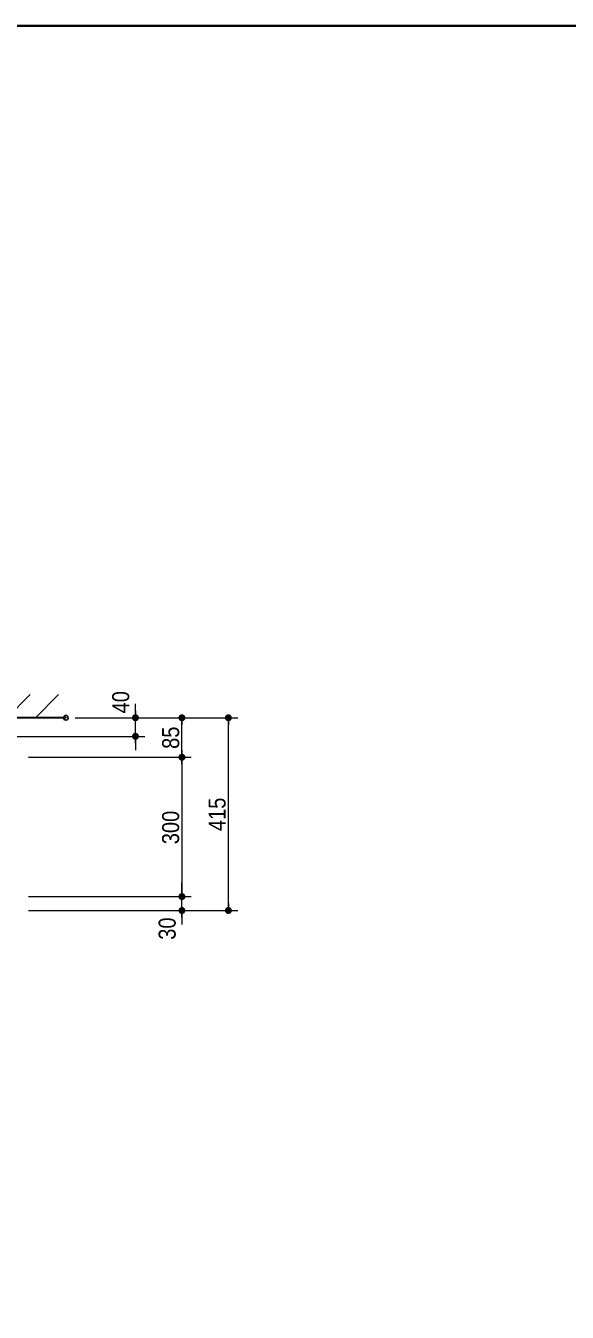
# Model space of a CAD drawing. Units: millimetres, scale not verified. Extents: x -6062 to 6062, y -3045 to 3045.
# Drawn here: x -1199 to -33, y 0 to 2770 of the extents above; entities that cross this region are included whole.
import ezdxf
from ezdxf.enums import TextEntityAlignment as Align

# ---------------------------------------------------------------- set-up
doc = ezdxf.new("R2010")
doc.units = ezdxf.units.MM
doc.header["$LTSCALE"] = 20
doc.header["$PDMODE"] = 32
doc.header["$PDSIZE"] = 10
for name, color, linetype, lineweight in [('0-1_1図面枠', 7, 'Continuous', 20), ('0-2_5ボウル・キャビネット', 7, 'Continuous', 15), ('0-3_2寸法-1', 7, 'Continuous', 15), ('0-4_0', 7, 'Continuous', 25), ('0-6_2寸法-2', 7, 'Continuous', 15)]:
    doc.layers.add(name, color=color, linetype=linetype, lineweight=lineweight)
doc.layers.add('0-5_Defpoints', color=7, linetype='Continuous')
doc.styles.add('ＭＳ Ｐゴシック', font='')
doc.styles.get('ＭＳ Ｐゴシック').set_extended_font_data('MS PGothic')

# ---------------------------------------------------------------- blocks, each defined once
blk = doc.blocks.new('グループ-7')
at = {"layer": '0-1_1図面枠', "lineweight": 35}
blk.add_lwpolyline([(-80000, 55400), (80000, 55400), (80000, -55400), (-80000, -55400)], close=True, dxfattribs=at)
blk = doc.blocks.new('図面枠')
at = {"layer": '0-1_1図面枠'}
blk.add_blockref('グループ-7', (0, 0), dxfattribs=at)
blk = doc.blocks.new('_Dot')
at = {"layer": '0-4_0'}
blk.add_line((-10, 0), (-20, 0), dxfattribs=at)
for points in [[(0, 0), (-10, 0), (-9.92, 1.25)], [(0, 0), (-9.92, -1.25), (-10, 0)], [(0, 0), (-9.92, 1.25), (-9.69, 2.49)], [(0, 0), (-9.69, -2.49), (-9.92, -1.25)], [(0, 0), (-9.69, 2.49), (-9.3, 3.68)], [(0, 0), (-9.3, -3.68), (-9.69, -2.49)], [(0, 0), (-9.3, 3.68), (-8.76, 4.82)], [(0, 0), (-8.76, -4.82), (-9.3, -3.68)], [(0, 0), (-8.76, 4.82), (-8.09, 5.88)], [(0, 0), (-8.09, -5.88), (-8.76, -4.82)], [(0, 0), (-8.09, 5.88), (-7.29, 6.85)], [(0, 0), (-7.29, -6.85), (-8.09, -5.88)], [(0, 0), (-7.29, 6.85), (-6.37, 7.71)], [(0, 0), (-6.37, -7.71), (-7.29, -6.85)], [(0, 0), (-6.37, 7.71), (-5.36, 8.44)], [(0, 0), (-5.36, -8.44), (-6.37, -7.71)], [(0, 0), (-5.36, 8.44), (-4.26, 9.05)], [(0, 0), (-4.26, -9.05), (-5.36, -8.44)], [(0, 0), (-4.26, 9.05), (-3.09, 9.51)], [(0, 0), (-3.09, -9.51), (-4.26, -9.05)], [(0, 0), (-3.09, 9.51), (-1.87, 9.82)], [(0, 0), (-1.87, -9.82), (-3.09, -9.51)], [(0, 0), (-1.87, 9.82), (-0.63, 9.98)], [(0, 0), (-0.63, -9.98), (-1.87, -9.82)], [(0, 0), (-0.63, 9.98), (0.63, 9.98)], [(0, 0), (0.63, -9.98), (-0.63, -9.98)], [(0, 0), (0.63, 9.98), (1.87, 9.82)], [(0, 0), (1.87, 9.82), (3.09, 9.51)], [(0, 0), (3.09, 9.51), (4.26, 9.05)], [(0, 0), (4.26, 9.05), (5.36, 8.44)], [(0, 0), (5.36, 8.44), (6.37, 7.71)], [(0, 0), (6.37, 7.71), (7.29, 6.85)], [(0, 0), (7.29, 6.85), (8.09, 5.88)], [(0, 0), (8.09, 5.88), (8.76, 4.82)], [(0, 0), (8.76, 4.82), (9.3, 3.68)], [(0, 0), (9.3, 3.68), (9.69, 2.49)], [(0, 0), (9.69, 2.49), (9.92, 1.25)], [(0, 0), (9.92, 1.25), (10, 0)], [(0, 0), (1.87, -9.82), (0.63, -9.98)], [(0, 0), (3.09, -9.51), (1.87, -9.82)], [(0, 0), (4.26, -9.05), (3.09, -9.51)], [(0, 0), (5.36, -8.44), (4.26, -9.05)], [(0, 0), (6.37, -7.71), (5.36, -8.44)], [(0, 0), (7.29, -6.85), (6.37, -7.71)], [(0, 0), (8.09, -5.88), (7.29, -6.85)], [(0, 0), (8.76, -4.82), (8.09, -5.88)], [(0, 0), (9.3, -3.68), (8.76, -4.82)], [(0, 0), (9.69, -2.49), (9.3, -3.68)], [(0, 0), (9.92, -1.25), (9.69, -2.49)], [(0, 0), (10, 0), (9.92, -1.25)]]:
    blk.add_solid(points, dxfattribs=at)

msp = doc.modelspace()

# ---------------------------------------------------------------- linework, layer by layer
at = {"layer": '0-2_5ボウル・キャビネット'}
for p, q in [((-1239.02, 1280), (-1189.02, 1330)), ((-1178.06, 1280), (-1128.06, 1330)), ((-1117.1, 1280), (-1112.5, 1284.6))]:
    msp.add_line(p, q, dxfattribs=at)
at = {"layer": '0-2_5ボウル・キャビネット', "lineweight": 30}
msp.add_line((-1112.5, 1280), (-2212.5, 1280), dxfattribs=at)
at = {"layer": '0-3_2寸法-1'}
for p, q in [((-1092.5, 1280), (-842.5, 1280)), ((-842.5, 1280), (-742.5, 1280)), ((-862.5, 1210.01), (-862.5, 1264.99)), ((-762.5, 880.01), (-762.5, 1264.99)), ((-1192.5, 1195), (-842.5, 1195)), ((-1192.5, 1195), (-842.5, 1195)), ((-862.5, 1179.99), (-862.5, 910.01)), ((-1192.5, 895), (-842.5, 895)), ((-842.5, 865), (-742.5, 865))]:
    msp.add_line(p, q, dxfattribs=at)
at = {"layer": '0-5_Defpoints'}
for p in [(-1112.5, 1280), (-962.5, 1280), (-862.5, 1280), (-862.5, 1280), (-762.5, 1280), (-862.5, 895), (-862.5, 865)]:
    msp.add_point(p, dxfattribs=at)
at = {"layer": '0-6_2寸法-2'}
for p, q in [((-962.5, 1295.01), (-962.5, 1310.01)), ((-1092.5, 1280), (-942.5, 1280)), ((-962.5, 1240), (-962.5, 1280)), ((-1382.5, 1240), (-942.5, 1240)), ((-962.5, 1224.99), (-962.5, 1209.99)), ((-862.5, 910.01), (-862.5, 925.01)), ((-1192.5, 895), (-842.5, 895)), ((-862.5, 865), (-862.5, 895)), ((-1192.5, 865), (-842.5, 865)), ((-862.5, 849.99), (-862.5, 834.99))]:
    msp.add_line(p, q, dxfattribs=at)

# ---------------------------------------------------------------- block references
at = {"layer": '0-1_1図面枠', "xscale": 0.05, "yscale": 0.05}
msp.add_blockref('図面枠', (-1787.5, 0), dxfattribs=at)
at = {"layer": '0-3_2寸法-1', "xscale": 0.7503418, "yscale": 0.7503418}
for p, rotation in [((-862.5, 1280), 90), ((-762.5, 1280), 90), ((-862.5, 1195), 270), ((-862.5, 1195), 90), ((-862.5, 895), 270), ((-762.5, 865), 270)]:
    msp.add_blockref('_Dot', p, dxfattribs=dict(at, rotation=rotation))
at = {"layer": '0-6_2寸法-2', "xscale": 0.7503418, "yscale": 0.7503418}
for p, rotation in [((-962.5, 1280), 270), ((-962.5, 1240), 90), ((-862.5, 895), 270), ((-862.5, 865), 90)]:
    msp.add_blockref('_Dot', p, dxfattribs=dict(at, rotation=rotation))

# ---------------------------------------------------------------- texts
at = {"layer": '0-3_2寸法-1', "style": 'ＭＳ Ｐゴシック', "width": 0.9}
for s, p in [('85', (-857.44, 1213.01)), ('415', (-757.54, 1036)), ('300', (-857.54, 1007.72))]:
    msp.add_text(s, height=36.66, rotation=90, dxfattribs=at).set_placement(p, align=Align.BOTTOM_LEFT)
at = {"layer": '0-6_2寸法-2', "style": 'ＭＳ Ｐゴシック', "width": 0.9}
for s, p in [('40', (-964.98, 1289.41)), ('30', (-864.98, 802.02))]:
    msp.add_text(s, height=36.66, rotation=90, dxfattribs=at).set_placement(p, align=Align.BOTTOM_LEFT)

doc.saveas('drawing.dxf')
